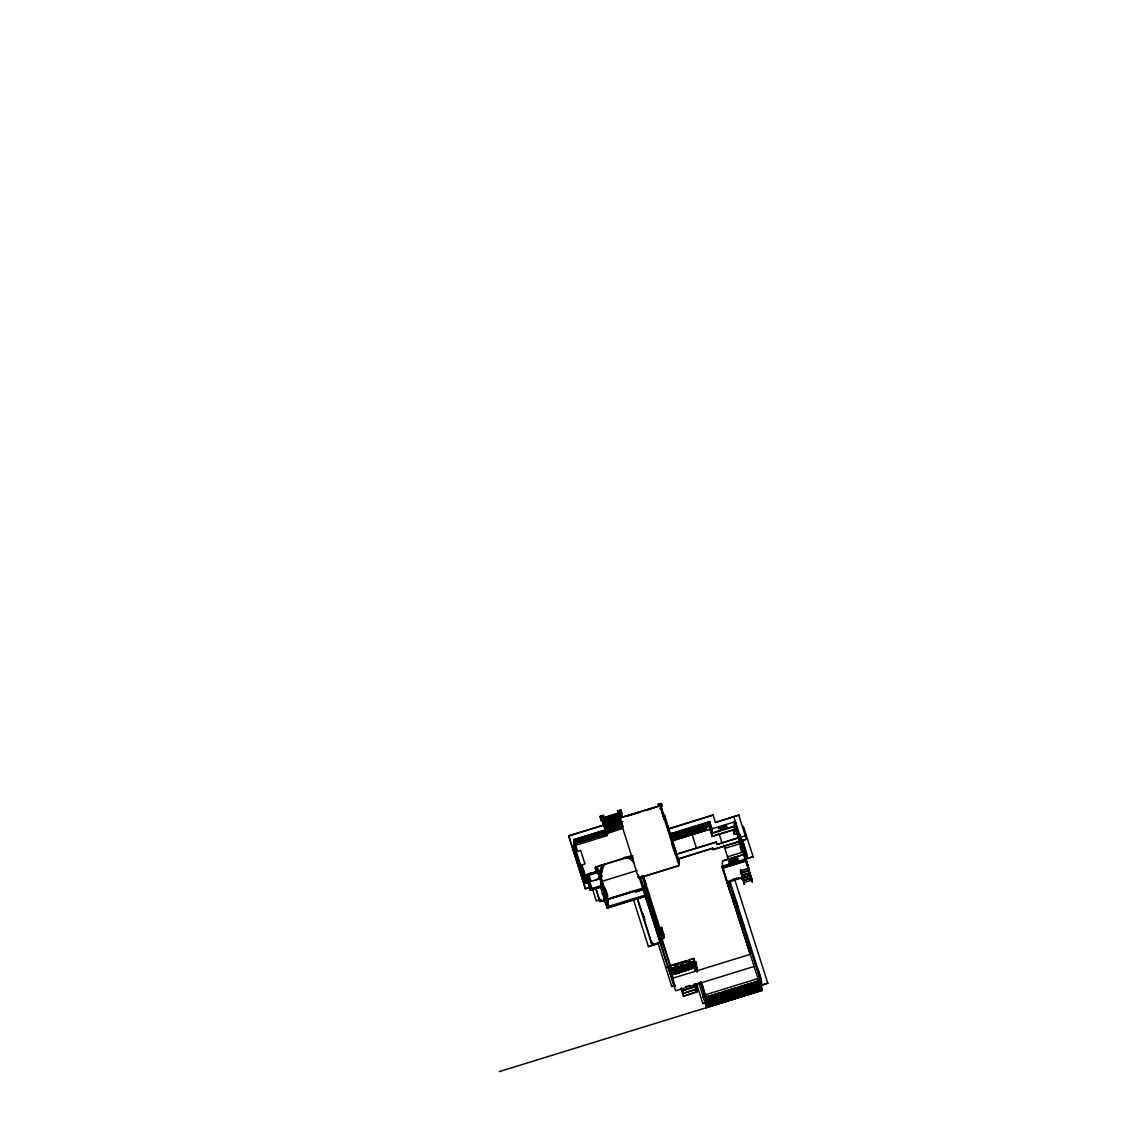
<?xml version="1.0" encoding="UTF-8"?>
<svg xmlns="http://www.w3.org/2000/svg" width="1128" height="1128" viewBox="0 0 1128 1128"><rect width="100%" height="100%" fill="white"/><g stroke="black" fill="none" stroke-linecap="round" stroke-linejoin="round"><path stroke-width="1.5" d="M642.932 888.074L607.696 898.945C605.51 889.118 598.672 879.008 602.239 868.715M600.646 881.461L605.947 897.93C603.691 888.399 597.516 878.331 600.843 868.306M602.126 865.825L599.828 874.045L598.63 874.411M601.294 874.101L603.297 866.459L605.228 864.048M600.857 868.757C597.713 878.938 604.411 888.92 606.526 898.621M722.555 828.798L720.524 828.601L720.792 827.614M725.036 826.063C728.364 829.01 715.208 830.011 722.484 826.556M597.093 872.508L600.251 876.597L600.195 878.726M597.558 878.768L600.251 876.597L601.407 883.873M720.975 827.289L724.669 825.95M623.488 858.168L624.306 857.703M683.695 832.859L682.637 832.957L683.681 832.422M684.076 832.21L684.907 831.773M686.966 830.687L687.869 830.222L687.995 832.464L682.581 834.156L682.595 831.83M702.688 825.893L701.433 826.02L701.404 828.347L702.758 827.642M705.902 825.992L706.875 825.485L705.888 825.583M676.603 838.245L675.813 838.386L676.588 838.048M677.124 837.822L678.027 837.427M700.812 831.139L701.545 830.814M702.095 830.575L702.927 830.222M703.491 829.968L704.45 829.559L703.491 829.729M680.029 836.553L681.101 836.102L680.325 837.554M700.234 831.378L699.163 831.844L699.106 830.546L700.121 830.363M723.217 828.685L726.15 826.88L724.43 826.063M662.15 938.341L660.923 938.806L662.15 938.383L662.009 934.675L660.796 935.098L660.923 938.806L663.997 937.861L663.884 934.618L661.572 927.385L658.512 928.33L658.625 931.573L661.699 930.628L661.572 927.385M574.547 845.281L573.546 842.066L575.266 841.869M573.955 842.644L574.364 841.798M574.335 843.843L574.237 840.995L605.68 831.28M582.316 869.617L585.221 877.993M659.894 808.734L661.53 808.212L660.698 803.94L658.244 804.757M600.519 887.285L607.216 908.153L646.499 896.013L646.076 884.676M680.72 971.927L681.763 971.603M639.125 877.119L675.559 990.751L754.096 966.456M603.001 819.802L601.492 821.24L600.096 816.32L603.367 815.149L604.396 818.519M603.621 817.687L603.367 819.45L603.099 815.84L603.917 819.845L602.296 820.507L618.919 814.994L619.004 815.84L617.622 810.919L620.879 809.749L621.909 813.119M600.223 816.714L603.508 815.713M618.243 813.429L618.158 811.187L620.611 810.44L621.81 817.165M601.534 820.352L601.464 816.587C603.508 815.191 601.407 820.126 603.424 818.547L603.353 816.884L603.367 819.45M618.976 811.187C621.119 810.82 617.298 811.511 619.145 813.485L619.977 813.232L619.808 810.933M602.38 816.63L601.464 816.587M601.238 820.437L601.21 817.546L600.97 819.633M618.793 813.81L618.722 812.146M603.17 817.744L618.229 813.105M602.451 818.632L619.06 813.175L619.765 815.389M603.677 819.351L604.002 820.352L621.457 815.079L621.782 812.724M620.64 813.57L620.696 812.682L619.892 812.921L621.486 817.941L621.345 817.18M618.736 814.712L617.622 810.919M621.204 813.838L622.219 817.039M602.352 820.761L620.583 815.135L620.682 817.49M660.966 803.305C652.872 806.45 664.11 800.485 661.995 806.52M620.922 816.362L621.133 817.673M659.217 806.605L659.894 804.49L660.162 805.787L603.113 822.961M620.076 817.123L602.676 822.495L618.454 817.462M659.161 805.054L659.979 804.8M660.613 806.746L660.966 805.039L660.867 807.549M602.648 820.098L603.127 823.116L601.774 818.956M660.12 805.632L619.455 818.026L619.371 815.516M620.203 819.859L604.27 824.765L604.002 825.978L603.536 822.989M604.114 823.384L603.959 822.199M628.028 815.925L639.491 812.4M646.034 810.369L654.212 807.845M659.133 806.323L661.219 805.843L660.768 807.521M620.4 819.351L603.734 824.328M660.909 806.985L663.969 816.616M590.212 887.327L585.446 888.793L568.639 835.792L603.79 824.963M660.867 807.324L660.966 808.691M568.653 836.045L620.203 820.014M661.177 808.282L663.095 816.404M620.048 821.79L604.185 826.683L619.977 821.649M621.204 821.875L604.721 826.951L604.777 828.389L604.975 826.81M604.566 827.106L622.853 821.522M604.636 827.303L604.27 824.765M661.741 810.581L662.094 812.752L661.995 811.385M605.694 830.857L605.792 828.953L621.711 824.046M621.711 824.201L605.073 829.32M661.995 811.906L661.642 809.735M606.3 829.348L606.244 827.98M581.921 877.556L585.615 876.428L581.907 864.965L584.967 863.963L580.624 850.315L577.55 851.316L575.252 844.026L574.025 844.407L574.067 846.761L573.842 839.669L607.104 829.418M573.955 842.701L575.181 842.334L575.083 839.387L606.977 829.559M619.906 826.316L605.539 830.8L605.496 829.362M619.906 826.486L575.463 840.6L575.083 839.387M606.314 833.211L606.229 831.139L622.712 826.048M622.726 826.204L606.145 831.491L605.792 828.953M573.546 842.122L575.238 841.685M663.024 814.599L663.32 816.616M574.434 842.066L607.357 832.365M671.273 838.541L664.025 814.444L663.772 816.164M573.912 842.56L575.139 842.179M574.603 842.644L574.66 844.04M574.067 846.79L573.687 843.335L606.892 833.254M662.869 815.882L664.505 815.332L672.499 840.43M622.459 828.46L606.596 833.677M663.264 815.925L662.926 813.753M573.701 843.829L608.048 833.789L607.301 833.352M663.757 816.108L664.025 814.444M576.154 843.18L607.4 833.536M574.801 843.998L573.969 844.252L574.025 846.62L585.742 883.097L587.984 882.406M663.179 817.236L664.815 816.742L664.9 818.773L663.264 819.28M574.406 845.619L575.632 845.281M606.991 833.38L607.076 835.608L573.771 845.873L585.742 883.294L587.998 882.604L587.73 875.314L585.474 876.019M668.551 828.77L713.107 815.036L715.42 822.509L738.741 815.079L715.42 822.509M668.566 829.024L713.107 815.036M670.06 833.846L709.752 821.607L712.05 828.84L712.332 836.426L735.653 829.235L735.371 821.649L712.05 828.84M673.162 833.916L678.478 832.281M682.567 831.026L687.883 829.376M691.986 828.121L697.301 826.471M701.39 825.217L706.72 823.567M678.915 832.76L672.781 834.649L678.901 832.887M682.172 831.759L688.32 829.855M697.739 826.951L691.605 828.854L697.739 827.078M701.01 825.95L707.143 824.06M682.186 831.872L688.32 829.982M701.01 826.063L707.242 824.145M673.233 835.862L678.548 834.226M682.637 832.957L687.953 831.322M692.056 830.053L697.372 828.417M701.461 827.162L706.875 825.485M671.16 836.99L671.978 841.023M678.689 835.355L673.176 837.046L673.19 834.734M697.527 829.545L692 831.237L691.915 828.939L692.098 831.195M701.404 828.347L707.016 826.612L706.932 824.3M671.851 837.512L709.893 825.781L712.219 833.338L735.541 826.147M671.865 837.836L709.907 826.105M675.813 838.386L681.129 836.75M683.582 835.989L688.898 834.353M691.365 833.592L696.681 831.956M699.134 831.195L704.45 829.559M671.978 839.881L676.588 854.333L716.266 842.094L676.574 854.093L671.964 839.627M671.964 840.727L710.02 828.995L712.318 836.229L735.639 829.038L748.259 867.235M709.752 821.607L710.02 829.249L671.978 840.938L679 862.835L660.557 805.166M595.894 867.22L599.758 865.571M600.068 865.416L605.891 863.681M607.527 863.174L630.439 856.11M720.411 828.319L725.938 826.627M582.598 871.31L583.825 870.985M632.921 855.799L594.865 867.531L596.599 872.959L596.402 867.827M596.416 868.01L597.431 867.7L601.266 879.741L601.337 887.031L590.494 890.373L587.998 882.604M712.205 833.014L735.526 825.823L745.411 857.139M589.747 873.284L592.073 872.578M596.204 871.747L585.164 875.159L585.361 881.899M597.431 867.7L597.614 872.635L585.488 876.216L585.742 883.294M733.595 831.576L737.275 830.434L737.19 828.163M738.107 833.042L734.427 834.184L734.342 831.914M733.158 830.236L734.455 834.297L738.135 833.169L738.022 830.772M586.884 880.573L587.914 880.263L590.423 888.582M586.913 881.067L587.928 880.742M599.673 878.063L595.147 880.122M739.122 837.455L717.041 844.505L745.27 835.806M600.815 881.701L637.193 870.492M678.168 858.887L712.882 848.185L713.277 849.638L739.855 841.446M678.168 859.141L712.882 848.185M585.446 888.793L590.198 887.13M713.277 849.384L740.278 841.065M741.505 840.924L746.412 839.176L741.505 840.924L733.835 816.827M677.279 861.129L678.929 860.636L671.484 838.668L671.287 833.479L671.668 834.678M607.287 897.733L600.646 876.851L600.942 885.691L590.099 889.033L589.831 881.758L600.688 878.599L601.069 879.812M724.839 848.369L739.897 843.73M590.48 890.232L601.323 886.89L600.942 885.691M604.227 888.328L605.369 887.976M638.603 877.979L679.098 865.486L678.407 859.028M619.455 817.87L638.603 878.134L679.112 865.655L659.951 805.378M604.396 892.953L605.539 892.6M602.098 894.025L604.411 893.32L604.664 900.2L599.955 901.653L595.795 888.314L599.574 900.454M727.518 856.815L745.932 851.132M607.921 896.013L606.793 896.365L607.216 908.153M644.835 884.634L646.062 884.253M723.4 860.777L743.93 854.446M592.792 889.809L596.331 901.103L601.139 899.411M745.58 856.674L746.806 856.293L740.814 837.455M608.077 899.453L635.149 891.106M745.594 856.998L746.821 856.617L740.828 837.78M731.226 861.792L735.724 860.396M636.375 891.416L643.552 889.202M731.24 861.989L735.738 860.608M643.369 889.668L635.191 892.192L635.135 890.782L608.062 899.143L608.443 907.772M742.492 840.346L746.708 853.586L746.863 857.717L745.255 858.168L745.481 859.55M746.482 858.704L753.151 856.66L722.498 866.233L722.301 861.016L744.395 854.206L744.593 859.423M745.622 853.825L745.89 861.101L722.569 868.292L722.512 866.558L745.96 859.31L746.623 861.411M671.682 978.568L750.233 954.344L722.188 867.108L746.017 859.522M722.188 867.108L745.749 859.719M746.045 860.311L746.947 862.426M722.569 868.038L746.059 860.692M746.087 861.482L748.639 868.207L740.461 870.731L742.379 876.752L742.689 879.036L741.829 879.304L741.519 877.02L742.379 876.752M746.398 862.441L748.273 867.446L747.638 866.318M746.722 863.456L747.793 865.091M644.892 895.181L606.836 906.912L606.399 895.153L607.541 894.814L605.99 889.879M647.923 894.687L649.15 894.321M607.202 907.758L645.258 896.027M747.695 866.53L751.375 878.67L747.963 866.614M747.963 866.727C752.757 872.043 739.023 870.534 741.35 873.819M648.995 898.029L649.136 893.898M748.005 867.911L751.685 879.332L748.47 869.505M740.476 871.62L741.181 873.862M742.069 875.018L749.641 872.677L749.034 870.745L741.463 873.128L742.069 874.975M742.168 875.61L749.739 873.241L750.346 875.173L742.774 877.499L742.168 875.568L749.739 873.269M732.481 879.544L737.19 878.092M729.463 880.912L738.882 877.965M739.263 878.275L727.504 882.223L741.773 877.824L741.519 877.02M750.444 875.765L742.873 878.049L743.465 879.981L751.036 877.654L750.444 875.765L742.873 878.092L743.465 879.981M741.575 878.5L742.435 878.233M743.972 882.011L744.353 884.267L743.563 880.545L751.135 878.204L752.334 881.8L750.825 878.345M743.563 880.587L751.135 878.247L751.29 879.755L748.033 868.363L751.699 879.558M744.17 882.477L751.84 880.066L751.643 878.148M660.782 935.056L662.009 934.675M660.811 935.563L663.884 934.618M663.969 937.142L660.909 938.115M661.628 938.129L662.841 937.283L643.482 876.498M661.318 940.54L662.531 939.596L649.291 897.944M637.292 898.833L651.942 944.813L660.331 942.218M657.765 943.473L648.403 946.603L658.047 943.628M684.64 961.267L670.568 965.61L670.948 976.058L665.703 959.59M665.661 967.288L693.889 958.588L697.64 970.686M671.738 969.248L671.047 967.542L671.738 968.205M670.666 968.473L675.066 967.119M689.589 962.635L693.988 961.282L695.835 967.105M675.08 967.443L670.681 968.797L661.713 940.357M689.603 962.96L694.002 961.606L697.245 972.265M671.104 969.192L671.992 973.633M696.695 971.025L694.044 962.706L670.723 969.897L671.766 973.69M670.723 970.094L695.37 962.494L695.511 966.386L689.476 968.247L689.518 969.474M694.058 963.171L672.062 969.953L672.189 973.309L678.224 971.448L678.28 972.942M679.211 967.965L686.91 965.596L687.065 969.967M673.486 969.798L677.801 968.473L677.9 971.264L677.702 968.515M688.334 965.215L692.634 963.89L692.733 966.682L692.536 963.946M679.394 972.336L679.239 968.458L686.924 966.09M673.656 971.166L677.759 969.897M688.489 966.583L692.578 965.314M680.635 970.01L685.655 968.275M694.185 966.527L688.15 968.388L688.193 969.883M670.864 973.986L676.913 972.125L676.955 973.351M670.878 974.197L675.869 972.646L675.912 973.887L681.777 971.871M671.794 974.606L675.023 986.436M678.266 972.688L688.193 969.629M672.697 977.75L672.951 978.554M672.711 978.089L672.542 976.749M675.122 985.294L671.794 986.563L675.122 985.548M685.542 986.746L690.054 985.364M695.017 984.984L695.539 987.888M681.777 989.89L681.763 988.269M694.82 985.872L694.552 983.968L695.313 986.38L681.82 990.849L695.68 986.746L695.905 989.848M695.271 985.886L695.793 988.692M694.904 984.039L695.285 987.085M682.75 991.723L682.976 993.669M695.793 987.705L696.272 990.455M682.75 992.71L682.496 990.821M696.046 988.607L696.582 991.399L696.469 989.467L682.609 993.556L696.089 989.101M696.808 990.003L694.904 983.433M683.385 996.278L696.878 991.808L683.385 996.278L681.086 989.044M706.156 996.983L719.438 992.88M722.766 991.865L734.807 988.142L734.906 991.004M739.799 986.605L751.445 983.024M754.773 981.995L758.101 980.965M706.128 1006.359L706.551 1007.699L706.17 997.138L759.764 980.613M709.907 997.49L715.321 995.812M717.676 995.093L722.992 993.444M725.445 992.696L730.775 991.047M736.908 989.157L742.323 987.493M744.677 986.76L749.993 985.125M752.461 984.363L757.776 982.728M717.718 996.221L723.034 994.586L723.062 992.259M725.304 991.568L725.389 993.881L730.817 992.189L730.732 989.919M736.767 988.043L736.852 990.342L742.266 988.65L742.28 986.337M750.064 983.94L750.148 986.253L744.72 987.902L744.635 985.632M707.566 1001.241L760.342 984.97M706.043 1002.228L702.786 1003.469L706.128 1002.439M707.58 1001.72L760.357 985.449M761.33 985.181L767.844 983.179L761.174 985.477M707.58 1001.974L760.371 985.703M735.879 994.966L756.338 988.664M711.754 1002.975L732.1 996.151L711.74 1002.411L711.881 1006.063M735.893 995.53L756.239 988.706M711.768 1003.144L732.227 996.828M735.907 995.7L756.366 989.383M711.796 1003.821L716.294 1002.439M717.112 1002.186L721.61 1000.804M722.428 1000.55L726.925 999.154M727.743 998.914L732.255 997.519M735.935 996.391L740.433 994.995M741.251 994.741L745.749 993.359M746.567 993.105L751.065 991.723M751.882 991.47L756.394 990.074M706.509 1006.317L710.696 1005.02M711.81 1004.512L716.322 1003.13M717.14 1002.877L721.638 1001.495M722.456 1001.241L726.954 999.845M727.771 999.591L732.269 998.21M735.95 997.067L740.461 995.686M741.279 995.432L745.777 994.05M746.595 993.796L751.093 992.4M751.911 992.146L756.409 990.765M757.551 990.581L761.738 989.284M706.523 1006.641L710.711 1005.344M757.551 990.906L761.752 989.608M711.838 1005.203L716.336 1003.821M717.168 1003.567L721.666 1002.172M722.484 1001.918L726.982 1000.536M727.8 1000.282L732.298 998.9M735.978 997.758L740.476 996.376M741.293 996.123L745.805 994.741M746.623 994.487L751.121 993.091M751.939 992.837L756.437 991.456M499.323 1071.6L761.894 990.511L760.723 986.295M591.721 890.062L587.885 878.007L586.659 878.388L590.494 890.429L591.706 889.851M700.77 830.236L701.517 830.095M702.081 829.996L702.913 829.841M677.124 838.146L678.041 837.977M678.816 837.822L679.648 837.667M704.478 825.724L705.183 825.654M684.09 832.831L684.936 832.746M685.768 832.661L686.515 832.591M687.192 832.534L687.995 832.464L688.009 830.137M599.786 872.987L601.252 873.058M600.279 873.481L601.266 873.523M624.982 857.068L629.353 858.507L634.232 862.61M601.224 867.799L602.578 867.742M608.373 907.405L606.822 906.559L604.707 899.933L601.182 901.272M629.903 857.294L631.736 858.394M733.708 898.1L734.046 900.962L733.806 900.003M737.5 911.593L737.035 908.251L738.657 915.499L737.12 910.677M738.248 913.313L738.22 912.876M732.974 896.365L732.989 896.816M733.087 896.633L733.595 897.817M747.286 943.177L746.976 942.472L747.3 943.713M747.878 944.587L748.245 945.461M696.568 968.529L696.258 967.796L696.596 969.065M696.695 968.797L696.991 969.516M697.132 969.854L697.471 970.658M736.725 903.556L736.739 903.866M736.908 904.021L737.261 904.882M737.458 905.417L737.839 908.026M733.341 830.405L733.736 831.435M734.032 832.168L734.384 833.042L734.018 831.674M740.137 847.241L740.461 848.115M740.701 848.806L741.152 850.004M741.463 850.879L741.773 851.739L741.448 850.597M604.241 823.243L607.766 833.014M603.832 823.37L607.357 833.141M728.843 887.242L727.25 881.546L728.787 887.595M735.653 829.235L745.89 861.101M710.02 829.249L712.332 836.426M664.9 818.773L664.505 815.332M753.166 856.899L743.394 826.232M738.741 815.079L746.426 839.415M743.93 845.506L742.506 840.614L742.675 841.897M740.306 835.862L739.926 834.649L739.968 835.862M739.94 834.974L740.349 837.075M746.863 857.717L745.241 852.613L745.509 859.917M735.837 823.623L738.629 835.058L735.95 826.627M736.401 826.683L738.065 831.914M748.372 866.487L745.255 858.098L751.643 879.643M745.439 857.844L748.639 868.207M745.298 859.395L748.019 868.081M748.724 870.886L749.33 872.776M749.429 873.368L750.035 875.257M750.134 875.85L750.74 877.753M740.772 870.633L741.886 874.059M723.823 845.196L728.307 859.268M734.596 879.008L767.844 983.419M718.931 833.296L721.934 842.743M729.802 880.883L761.4 980.105M760.3 976.918L758.566 971.504L758.679 973.887M758.636 972.759L760.3 977.976M729.012 880.813L761.499 982.812L706.269 999.831L700.53 981.811M729.337 882.11L761.513 983.137L706.283 1000.155L700.657 982.488M716.266 841.855L717.041 844.505M734.088 899.016L732.551 894.194L734.187 901.441L734.004 898.776M742.985 926.92L741.068 920.899L743.07 929.359L742.858 926.61M741.209 922.38L742.929 927.808M741.209 922.45L742.929 927.865M748.865 946.942L746.821 940.512L747.032 944.051M747.356 943.459L748.442 947.055M722.512 866.558L730.338 892.474M722.54 867.531L727.193 882.11M730.253 891.755L759.468 983.108M703.604 998.421L702.716 995.601L757.945 978.582L761.795 990.666L761.4 979.95M722.174 866.84L730.183 891.952L730.126 890.584M712.896 848.425L713.277 849.638M691.887 833.733L696.413 847.974M671.569 840.205L675.207 851.654M660.98 808.17L663.504 816.277M659.951 806.069L659.894 804.49M671.654 843.406L674.276 851.612M659.076 804.743L659.33 805.547M701.39 981.98L706.17 997.138M696.202 966.231L697.753 971.25M703.407 989.792L705.07 995.009M694.228 967.768L695.257 971.236M706.551 1007.699L698.838 982.544L698.881 983.56M696.639 983.954L702.786 1003.469M694.58 984.885L696.878 992.118M681.044 988.128L681.82 990.539M661.699 930.628L663.997 937.861M643.284 876.329L645.766 884.098M662.037 935.182L662.855 937.749M661.741 935.281L662.559 937.847M642.537 875.92L649.249 897.014M642.128 875.455L646.231 888.793M671.386 967.528L671.611 968.247M644.525 883.802L644.849 885.057M670.568 965.779L646.386 889.865L647.599 888.822M671.668 969.784L671.555 968.092L671.484 969.84M620.485 810.031L621.373 812.851M646.02 891.98L661.361 940.146L661.205 936.198M671.766 972.815L670.709 969.488L694.03 962.297L693.875 958.419L689.49 959.787L689.617 963.495L675.094 967.965L674.953 964.257M646.034 892.375L661.868 944.615L659.471 934.957M640.351 876.738L646.499 896.013M671.738 974.733L671.71 972.999L671.696 975.424L671.583 973.732M619.864 813.26L621.373 817.983M674.629 986.859L670.906 975.212L694.228 968.021L694.044 962.706M645.752 896.986L662.629 949.945M618.426 812.245L618.68 813.048M618.666 813.302L623.065 827.12M657.765 942.289L671.794 986.563M643.059 914.568L644.596 919.39L644.426 917.84M642.692 913.61L644.525 919.39M637.249 897.705L651.462 942.303M633.217 898.917L648.403 946.603M603.057 816.982L603.424 818.547M606.229 831.139L607.005 833.55M602.648 820.662L606.624 833.113L606.497 831.04M604.185 826.514L607.076 835.622M601.633 818.886L600.716 818.829L600.646 816.587L601.407 818.999L618.37 813.838M602.662 822.326L603.565 825.146M601.125 819.365L600.096 816.32M606.526 898.283L600.589 878.923M595.852 866.205L600.237 879.882M595.866 866.769L597.614 872.635M603.607 898.861L604.636 902.076M589.084 875.187L591.058 881.391M587.434 874.228L591.636 887.708M588.703 881.899L586.715 875.638L586.969 882.716M573.842 839.669L574.871 842.884M574.49 843.631L574.533 841.911M573.757 841.996L576.013 849.37M581.131 865.444L585.221 878.289M573.687 843.335L585.291 880.235M568.639 835.792L585.446 888.596M739.954 835.566L740.335 836.849M740.729 838.118L741.505 840.684M694.495 983.56L696.399 990.13M740.081 845.788L740.405 846.931M740.673 847.847L741.124 849.455M751.84 880.066L752.334 881.8M751.431 880.235L751.925 881.927M744.663 884.169L740.518 869.759L744.353 884.267M603.452 888.949L605.947 897.93M736.936 904.6L737.289 905.967M737.486 906.686L737.811 907.899M747.441 944.291L747.765 945.504M747.92 946.124L748.287 947.562M748.442 948.126L748.893 949.875M696.723 969.544L696.921 970.362M601.055 882.35L601.407 883.675M737.162 908.731L737.402 909.661M737.529 910.155L737.782 911.128M737.881 911.523L738.107 912.425M733.13 897.38L733.355 898.226M733.482 898.72L733.708 899.636M601.252 873.241L601.816 876.484M600.604 879.262L600.773 880.531M600.054 872.705L600.646 877.09L601.774 876.498M600.251 876.597L600.42 878.063M600.632 879.854L600.815 881.504M690.491 964.581L690.604 967.33M685.598 966.752L685.725 970.165L680.706 971.701L680.565 968.303M681.721 969.671L681.791 971.377M680.367 971.871L680.226 968.346L685.951 966.583L686.078 970.108M679.394 968.444L679.549 972.294M673.599 969.784L673.599 972.59M651.519 942.5L651.561 943.6M761.132 981.924L761.358 988.086M760.751 977.948L760.864 980.796M760.385 977.158L760.483 979.597M760.258 976.848L760.385 979.231M760.286 983.503L760.512 989.665M759.426 974.24L759.511 976.495M759.482 983.447L759.44 982.065L761.894 990.271L709.117 1006.796M758.467 971.137L758.552 973.577M759.186 990.074L759.073 987.183L708.962 1002.637L709.061 1005.527M758.072 969.502L758.171 972.364M758.227 983.813L758.143 981.388L751.995 983.278L752.094 985.703M757.833 981.543L757.819 983.856L752.503 985.505L752.418 983.235M757.593 991.963L757.452 988.086L734.751 995.093L734.892 998.971M757.142 988.241L757.283 992.062M756.324 988.495L756.465 992.316M755.069 982.417L755.154 984.688M752.305 983.249L752.39 985.548M751.868 990.779L751.967 993.528M746.327 852.387L746.482 856.519M751.051 991.033L751.149 993.782M750.458 986.21L750.36 983.785L744.226 985.675L744.311 988.1M748.978 950.185L748.4 945.828L748.499 948.436M749.965 983.997L750.035 986.253M744.424 846.395L744.48 847.847L742.168 840.614M744.043 845.422L744.085 846.395M744.607 859.747L744.649 861.228L744.283 860.297M743.916 845.112L743.986 846.042M747.314 942.317L747.413 945.01M743.281 843.095L743.31 843.913M747.3 984.814L747.385 987.085M742.661 878.261L742.689 879.036M746.637 992.203L746.651 995.164M741.773 877.824L741.829 879.304M743.437 923.987L743.634 926.257M745.693 991.935L745.82 995.418M740.941 871.507L740.885 872.931M742.125 919.856L742.224 921.759M742.027 919.489L742.097 921.435M738.149 831.096L738.234 833.521M741.166 921.266L741.279 923.649M738.05 861.44L737.909 857.929L728.914 860.692L729.04 864.217M742.675 988.607L742.591 986.182L736.457 988.072L736.542 990.497M736.231 825.076L736.443 827.825M735.752 822.862L736.034 830.419M738.445 912.749L738.558 915.132M737.867 906.447L737.938 908.378M741.223 994.05L741.322 996.814M734.145 822.03L734.413 829.418M734.37 831.999L734.455 834.297M740.405 994.304L740.504 997.067M736.471 902.104L736.528 903.88L736.344 901.625M739.531 987.211L739.615 989.482M736.866 988.029L736.951 990.299M732.65 894.56L732.777 896.943M735.879 994.811L736.02 998.618M730.267 863.836L730.154 860.565L736.697 858.549L736.81 861.82A6.853 6.74 -2.1 0 1 737.12 863.554M735.061 995.051L735.188 998.872M733.454 999.408L733.313 995.53L710.612 1002.538L710.753 1006.416M732.763 988.777L732.862 991.639M733.003 995.686L733.144 999.507M732.185 995.939L732.326 999.76M727.151 881.179L727.207 882.688M731.226 992.146L731.141 989.707L724.994 991.611L725.092 994.036M730.831 989.862L730.916 992.175M723.133 826.316L723.217 828.629M728.068 990.736L728.152 993.007M727.729 998.224L727.828 1000.973M726.911 998.477L727.01 1001.227M725.417 991.554L725.487 993.824M723.457 994.543L723.358 992.104L717.225 994.008L717.309 996.433M722.287 996.701L722.315 997.434M722.484 999.112L722.512 1002.609M721.553 999.38L721.68 1002.862M720.298 993.134L720.383 995.404M717.634 993.951L717.619 996.278M717.084 1001.495L717.182 1004.258M716.266 1001.749L716.365 1004.512M715.674 996.94L715.589 994.501L709.456 996.405L709.54 998.83M715.279 994.656L715.265 996.983L709.949 998.618L709.864 996.348M708.525 821.988L708.666 826.161M708.313 822.058L708.469 826.232M707.326 826.584L707.101 822.834L700.967 824.737L701.108 828.502M706.791 822.989L706.833 824.089L706.692 823.045M712.515 995.53L712.6 997.801M704.535 828.854L704.478 830.208M710.922 1002.496L711.049 1006.317M704.041 823.863L704.069 824.92M704.126 825.188L704.21 827.458M709.766 996.362L709.85 998.675M701.771 829.729L701.813 831.026M707.792 996.475L707.905 999.337M701.376 824.681L701.32 825.795M707.51 999.789L707.735 1005.936M699.712 824.455L699.882 828.883M705.522 994.966L705.62 997.829M698.909 824.963L699.064 829.122M705.028 993.881L705.24 996.63M699.007 830.56L699.05 831.9M704.196 991.258L704.281 993.528M697.823 829.503L697.696 825.738L691.549 827.628L691.69 831.392M697.386 825.893L697.33 827.007M697.442 827.233L697.414 829.559M703.237 988.17L703.449 990.92M702.843 986.535L702.941 989.397M696.751 831.251L696.808 832.591M696.653 831.308L696.695 832.605M694.622 826.768L694.665 827.825M694.679 828.107L694.763 830.377M694.002 832.126L694.044 833.423M691.972 827.585L692 828.643L691.859 827.6M696.413 961.958L696.568 966.273L684.696 970.968M696.526 967.429L696.625 970.024M691.337 832.943L691.281 834.297M696.103 965.864L696.314 969.361M695.736 964.243L695.877 967.951M690.308 827.6L690.463 831.773M689.476 827.867L689.631 832.041M688.982 833.648L688.926 835.002M688.404 832.408L688.263 828.643L682.13 830.532L682.271 834.311M687.967 828.798L688.009 829.898M687.869 828.854L687.897 829.912M686.219 834.523L686.275 835.82M685.204 829.672L685.246 830.73M685.246 831.012L685.331 833.282M688.489 963.834L688.376 960.633L676.109 964.426L676.222 967.627M683.568 835.34L683.512 836.694M688.066 960.788L688.193 963.932M688.447 965.201L688.447 968.007M682.539 830.49L682.482 831.604M686.755 965.681L686.91 970.024M681.213 836.045L681.256 837.385M680.889 830.518L681.044 834.678M680.057 830.518L680.226 834.931M684.527 967.077L684.654 970.489M679 835.312L678.873 831.547L672.739 833.437L672.866 837.202M678.562 831.703L678.506 832.802M678.605 833.042L678.591 835.355M678.45 836.92L678.492 838.217M683.089 967.528L683.216 970.94M682.553 962.494L682.666 965.639M682.243 962.536L682.355 965.723M681.932 962.692L682.045 965.822M682.637 990.765L682.863 993.867M681.65 967.965L681.707 969.488M675.799 832.577L675.841 833.62M675.855 833.902L675.926 836.172M675.841 839.035L675.785 837.737L675.728 839.091M676.56 853.586L676.701 857.463M675.63 851.485L675.757 854.77M675.136 850.202L675.418 855.137M674.304 847.593L674.332 848.637M673.148 833.395L673.078 834.494M673.472 844.985L673.501 846.028L673.219 844.181M672.979 844.83L673.078 847.424M672.387 841.573L672.415 842.616M671.498 833.409L671.625 836.99M671.893 841.417L671.992 844.012M676.405 964.384L676.532 967.528M675.644 969.149L675.742 971.913M667.621 825.71L667.677 827.416M672.697 976.707L672.852 979.09M670.3 967.598L670.554 974.846M662.714 813.091L662.855 815.163M661.135 808.127L661.219 809.495M660.698 803.94L661.064 809.537M665.717 960.013L662.615 949.621L662.742 950.777M664.11 954.344L664.223 955.402M661.6 937.509L661.769 941.781M661.276 940.907L661.473 943.163M659.965 936.762L660.063 938.665M659.866 936.409L659.936 938.341M658.893 933.152L658.992 935.577L656.595 925.919M658.399 931.869L658.597 934.125M656.989 927.371L657.187 929.627M653.126 943.332L653.168 944.432M651.829 941.781L651.942 944.813M644.835 884.38L644.948 887.75M645.23 895.322L645.272 896.393M643.115 913.722L643.186 914.893M638.476 874.708L638.603 878.134M632.977 857.435L633.09 860.706M607.245 831.646L607.414 833.677M604.989 824.639L605.087 826.641L604.932 824.512M603.973 825.174L604.002 825.978M603.212 822.763L603.24 823.567M602.281 816.334L602.352 818.336M601.21 817.546L601.492 821.24M600.998 872.818L601.125 876.005M596.233 835.355L596.289 836.905M594.569 872.254L588.435 874.144M590.409 888.088L590.494 890.429M585.474 838.668L585.545 840.374M575.012 843.42L575.097 845.464M718.959 828.417C727.588 832.802 731.155 819.633 718.959 828.417M620.879 811.483L620.894 814.374L620.879 811.483M620.245 823.891L605.242 828.671L620.245 824.046M620.09 828.586L606.765 832.859L620.09 828.629M706.058 828.079L674.135 837.921L674.206 839.866L706.128 830.025L706.058 828.079M681.509 835.89L675.376 837.78L675.432 839.246L681.566 837.343L681.509 835.89M689.293 833.493L683.145 835.383L683.201 836.849L689.335 834.946L689.293 833.493M697.062 831.096L690.928 832.986L690.971 834.452L697.118 832.549L697.062 831.096M704.831 828.699L698.697 830.589L698.754 832.055L704.887 830.152L704.831 828.699M735.682 859.057L731.184 860.452L731.282 863.329L735.78 861.933L735.682 859.057M663.955 936.804L660.881 937.749L663.955 936.846M680.917 963.199L677.449 964.271L677.533 966.922L681.016 965.85L680.917 963.199M687.051 961.31L683.582 962.381L683.681 965.032L687.149 963.961L687.051 961.31M678.111 968.317L673.176 969.826L673.303 972.745L678.21 971.222L678.111 968.317M692.944 963.735L688.024 965.258L688.136 968.162L693.043 966.654L692.944 963.735M600.336 877.33L599.969 874.285L600.378 877.372"/></g></svg>
